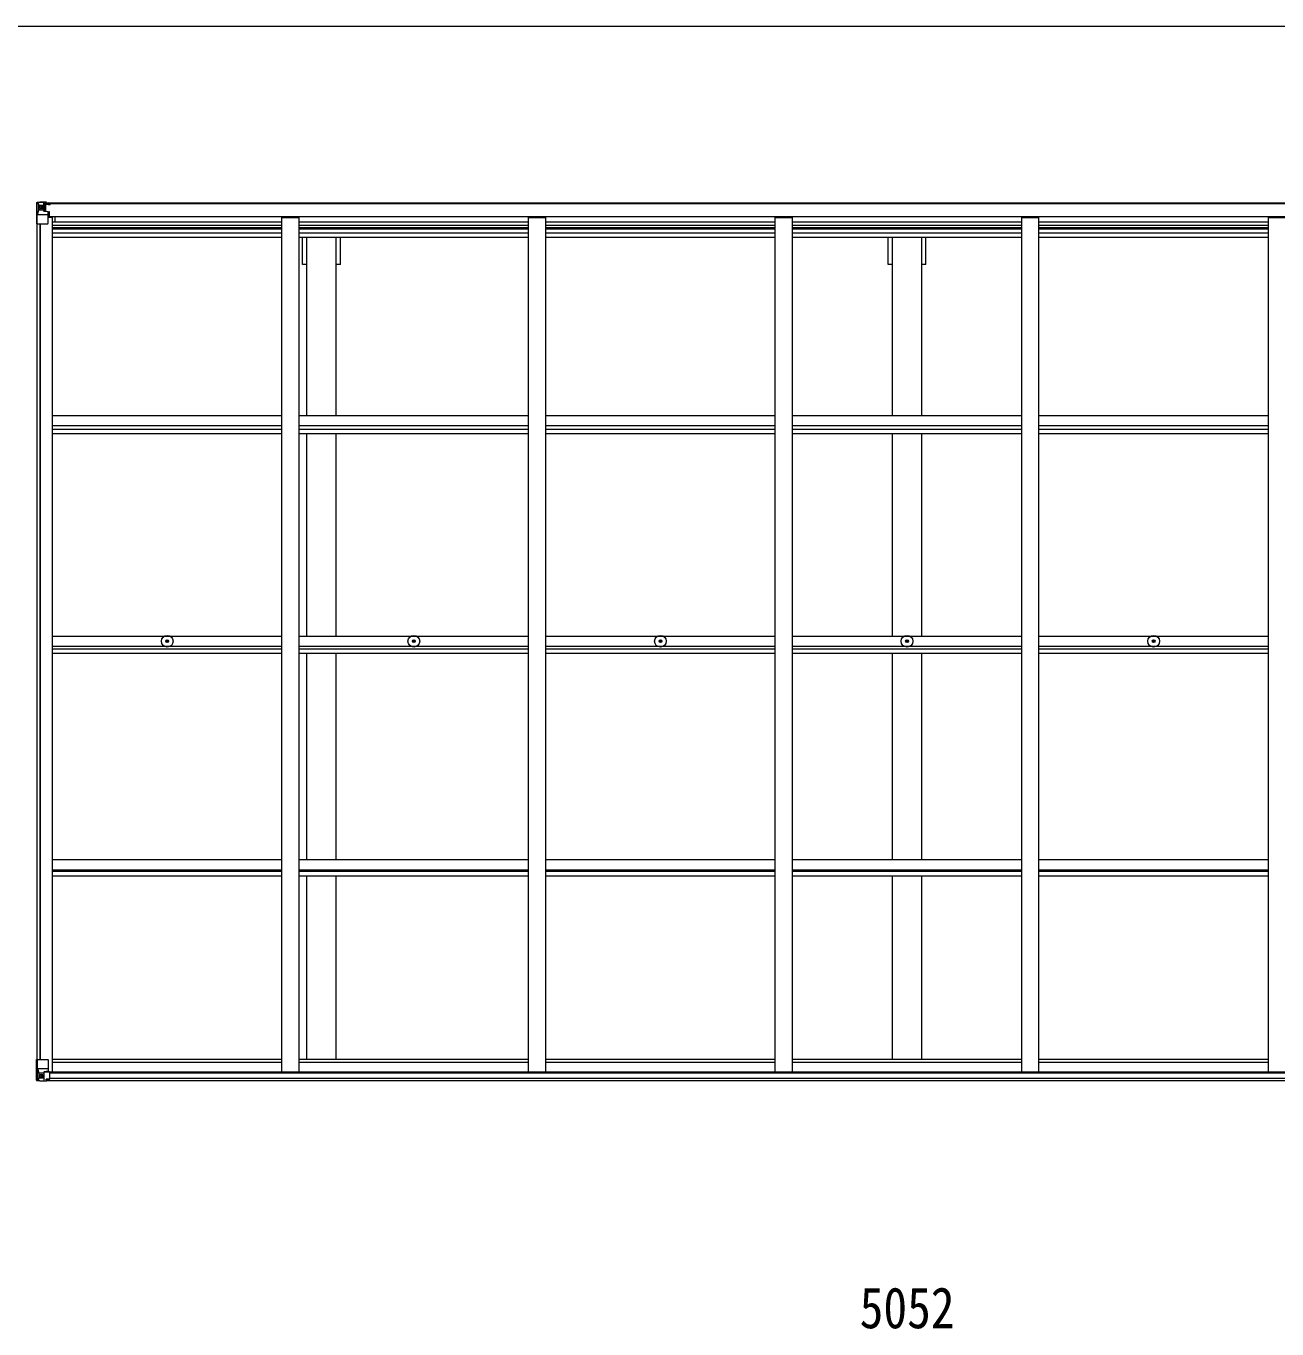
# Model space of a CAD drawing. Units: millimetres at full size, sheet at 1:25; details may follow other scales. Extents: x -6988 to 7066, y -4877 to 4823.
# Drawn here: x -8 to 3624, y 1042 to 4823 of the extents above; entities that cross this region are included whole.
import ezdxf
from ezdxf.enums import TextEntityAlignment as Align

# ---------------------------------------------------------------- set-up
doc = ezdxf.new("R2010")
doc.units = ezdxf.units.MM
doc.header["$LTSCALE"] = 25
for name, color, linetype, lineweight in [('0-1_本体', 4, 'Continuous', 9), ('0-2_部品', 7, 'Continuous', 9), ('0-A_寸法', 6, 'Continuous', 9), ('F-0_240', 7, 'Continuous', 9)]:
    doc.layers.add(name, color=color, linetype=linetype, lineweight=lineweight)
doc.styles.add('ＭＳ ゴシック', font='')
doc.styles.get('ＭＳ ゴシック').set_extended_font_data('MS Gothic')

msp = doc.modelspace()

# ---------------------------------------------------------------- linework, layer by layer
at = {"layer": '0-1_本体'}
for p, q in [((45.63, 4309.92), (5054.63, 4309.92)), ((45.63, 4307.86), (5054.63, 4307.86)), ((24.13, 1824.06), (24.13, 4248.93)), ((33.13, 1824.06), (33.13, 4248.93)), ((33.83, 1824.06), (33.83, 4248.93)), ((56.13, 4268.01), (69.13, 4268.01)), ((69.13, 1787.71), (69.13, 4268.01)), ((69.13, 4254.59), (735.13, 4254.59)), ((69.13, 4245.22), (735.13, 4245.22)), ((69.13, 4238.15), (735.13, 4238.15)), ((76.63, 4269.66), (5023.63, 4269.66)), ((76.63, 4254.59), (76.63, 4269.66)), ((735.13, 4267.59), (785.13, 4267.59)), ((735.13, 1787.71), (735.13, 4267.59)), ((785.13, 1787.71), (785.13, 4267.59)), ((785.13, 4254.59), (1451.13, 4254.59)), ((785.13, 4245.22), (1451.13, 4245.22)), ((785.13, 4238.15), (1451.13, 4238.15)), ((1451.13, 4267.59), (1501.13, 4267.59)), ((1451.13, 1787.71), (1451.13, 4267.59)), ((1501.13, 1787.71), (1501.13, 4267.59)), ((1501.13, 4254.59), (2167.13, 4254.59)), ((1501.13, 4245.22), (2167.13, 4245.22)), ((1501.13, 4238.15), (2167.13, 4238.15)), ((2167.13, 4267.59), (2217.13, 4267.59)), ((2167.13, 1787.71), (2167.13, 4267.59)), ((2217.13, 1787.71), (2217.13, 4267.59)), ((2217.13, 4254.59), (2883.13, 4254.59)), ((2217.13, 4245.22), (2883.13, 4245.22)), ((2217.13, 4238.15), (2883.13, 4238.15)), ((2883.13, 4267.59), (2933.13, 4267.59)), ((2883.13, 1787.71), (2883.13, 4267.59)), ((2933.13, 1787.71), (2933.13, 4267.59)), ((2933.13, 4254.59), (3599.13, 4254.59)), ((2933.13, 4245.22), (3599.13, 4245.22)), ((2933.13, 4238.15), (3599.13, 4238.15)), ((3599.13, 4267.59), (3649.13, 4267.59)), ((3599.13, 1787.71), (3599.13, 4267.59)), ((69.13, 4234.36), (735.13, 4234.36)), ((69.13, 4223.02), (735.13, 4223.02)), ((69.13, 4210.19), (735.13, 4210.19)), ((785.13, 4234.36), (1451.13, 4234.36)), ((785.13, 4223.02), (1451.13, 4223.02)), ((785.13, 4210.19), (1451.13, 4210.19)), ((807.63, 3692.19), (807.63, 4210.19)), ((892.63, 3692.19), (892.63, 4210.19)), ((905.13, 4131.2), (905.13, 4210.19)), ((1501.13, 4234.36), (2167.13, 4234.36)), ((1501.13, 4223.02), (2167.13, 4223.02)), ((1501.13, 4210.19), (2167.13, 4210.19)), ((2217.13, 4234.36), (2883.13, 4234.36)), ((2217.13, 4223.02), (2883.13, 4223.02)), ((2217.13, 4210.19), (2883.13, 4210.19)), ((2507.63, 3692.19), (2507.63, 4210.19)), ((2592.63, 3692.19), (2592.63, 4210.19)), ((2605.13, 4131.2), (2605.13, 4210.19)), ((2933.13, 4234.36), (3599.13, 4234.36)), ((2933.13, 4223.02), (3599.13, 4223.02)), ((2933.13, 4210.19), (3599.13, 4210.19)), ((905.13, 4131.2), (892.63, 4131.2)), ((2605.13, 4131.2), (2592.63, 4131.2)), ((69.13, 3692.19), (735.13, 3692.19)), ((785.13, 3692.19), (1451.13, 3692.19)), ((1501.13, 3692.19), (2167.13, 3692.19)), ((2217.13, 3692.19), (2883.13, 3692.19)), ((2933.13, 3692.19), (3599.13, 3692.19)), ((69.13, 3663.22), (735.13, 3663.22)), ((69.13, 3653.11), (735.13, 3653.11)), ((69.13, 3640.25), (735.13, 3640.25)), ((785.13, 3663.22), (1451.13, 3663.22)), ((785.13, 3653.11), (1451.13, 3653.11)), ((785.13, 3640.25), (1451.13, 3640.25)), ((807.63, 3052.28), (807.63, 3640.25)), ((892.63, 3052.28), (892.63, 3640.25)), ((1501.13, 3663.22), (2167.13, 3663.22)), ((1501.13, 3653.11), (2167.13, 3653.11)), ((1501.13, 3640.25), (2167.13, 3640.25)), ((2217.13, 3663.22), (2883.13, 3663.22)), ((2217.13, 3653.11), (2883.13, 3653.11)), ((2217.13, 3640.25), (2883.13, 3640.25)), ((2507.63, 3052.28), (2507.63, 3640.25)), ((2592.63, 3052.28), (2592.63, 3640.25)), ((2933.13, 3663.22), (3599.13, 3663.22)), ((2933.13, 3653.11), (3599.13, 3653.11)), ((2933.13, 3640.25), (3599.13, 3640.25)), ((69.13, 3052.28), (735.13, 3052.28)), ((785.13, 3052.28), (1451.13, 3052.28)), ((1501.13, 3052.28), (2167.13, 3052.28)), ((2217.13, 3052.28), (2883.13, 3052.28)), ((2933.13, 3052.28), (3599.13, 3052.28)), ((69.13, 3022.84), (735.13, 3022.84)), ((69.13, 3015.73), (735.13, 3015.73)), ((69.13, 3002.75), (735.13, 3002.75)), ((785.13, 3022.84), (1451.13, 3022.84)), ((785.13, 3015.73), (1451.13, 3015.73)), ((785.13, 3002.75), (1451.13, 3002.75)), ((807.63, 2403.67), (807.63, 3002.75)), ((892.63, 2403.67), (892.63, 3002.75)), ((1501.13, 3022.84), (2167.13, 3022.84)), ((1501.13, 3015.73), (2167.13, 3015.73)), ((1501.13, 3002.75), (2167.13, 3002.75)), ((2217.13, 3022.84), (2883.13, 3022.84)), ((2217.13, 3015.73), (2883.13, 3015.73)), ((2217.13, 3002.75), (2883.13, 3002.75)), ((2507.63, 2403.67), (2507.63, 3002.75)), ((2592.63, 2403.67), (2592.63, 3002.75)), ((2933.13, 3022.84), (3599.13, 3022.84)), ((2933.13, 3015.73), (3599.13, 3015.73)), ((2933.13, 3002.75), (3599.13, 3002.75)), ((69.13, 2403.67), (735.13, 2403.67)), ((785.13, 2403.67), (1451.13, 2403.67)), ((1501.13, 2403.67), (2167.13, 2403.67)), ((2217.13, 2403.67), (2883.13, 2403.67)), ((2933.13, 2403.67), (3599.13, 2403.67)), ((69.13, 2373.88), (735.13, 2373.88)), ((69.13, 2370.01), (735.13, 2370.01)), ((69.13, 2356.98), (735.13, 2356.98)), ((785.13, 2373.88), (1451.13, 2373.88)), ((785.13, 2370.01), (1451.13, 2370.01)), ((785.13, 2356.98), (1451.13, 2356.98)), ((807.63, 1824.95), (807.63, 2356.98)), ((892.63, 1824.95), (892.63, 2356.98)), ((1501.13, 2373.88), (2167.13, 2373.88)), ((1501.13, 2370.01), (2167.13, 2370.01)), ((1501.13, 2356.98), (2167.13, 2356.98)), ((2217.13, 2373.88), (2883.13, 2373.88)), ((2217.13, 2370.01), (2883.13, 2370.01)), ((2217.13, 2356.98), (2883.13, 2356.98)), ((2507.63, 1824.95), (2507.63, 2356.98)), ((2592.63, 1824.95), (2592.63, 2356.98)), ((2933.13, 2373.88), (3599.13, 2373.88)), ((2933.13, 2370.01), (3599.13, 2370.01)), ((2933.13, 2356.98), (3599.13, 2356.98)), ((69.13, 1824.95), (735.13, 1824.95)), ((69.13, 1815.82), (735.13, 1815.82)), ((785.13, 1824.95), (1451.13, 1824.95)), ((785.13, 1815.82), (1451.13, 1815.82)), ((1501.13, 1824.95), (2167.13, 1824.95)), ((1501.13, 1815.82), (2167.13, 1815.82)), ((2217.13, 1824.95), (2883.13, 1824.95)), ((2217.13, 1815.82), (2883.13, 1815.82)), ((2933.13, 1824.95), (3599.13, 1824.95)), ((2933.13, 1815.82), (3599.13, 1815.82)), ((60.09, 1787.71), (5040.17, 1787.71)), ((60.63, 1785.35), (5039.63, 1785.35)), ((50.63, 1762.26), (5049.63, 1762.26)), ((60.63, 1769.7), (5039.63, 1769.7))]:
    msp.add_line(p, q, dxfattribs=at)
for points in [[(807.63, 4131.2), (795.13, 4131.2), (795.13, 4210.19)], [(2507.63, 4131.2), (2495.13, 4131.2), (2495.13, 4210.19)]]:
    msp.add_lwpolyline(points, dxfattribs=at)
at = {"layer": '0-2_部品'}
for p, q in [((23.07, 4310.87), (23.07, 4310.87)), ((23.07, 4310.82), (23.07, 4310.86)), ((32.04, 4311.25), (24.12, 4310.78)), ((44.13, 4312.04), (32.13, 4311.26)), ((50.63, 4312.55), (44.13, 4312.16)), ((44.13, 4286.06), (44.13, 4312.16)), ((44.13, 4311.27), (50.63, 4311.67)), ((50.63, 4310.74), (45.63, 4310.66)), ((50.63, 4311.67), (50.63, 4312.55)), ((50.63, 4311.15), (50.63, 4311.67)), ((50.63, 4311.15), (50.63, 4310.74)), ((50.63, 4310.74), (50.63, 4309.92)), ((22.13, 4309.87), (22.13, 4309.83)), ((24.98, 4309.81), (24.97, 4309.74)), ((24.97, 4249.16), (24.97, 4309.74)), ((25.52, 4276.04), (29.66, 4288.12)), ((25.52, 4276.04), (32.13, 4275.82)), ((28.94, 4306.37), (26.21, 4310.03)), ((29.8, 4302.86), (32.13, 4302.92)), ((29.8, 4289.39), (29.8, 4302.86)), ((32.13, 4289.35), (29.8, 4289.39)), ((32.13, 4302.91), (44.13, 4302.91)), ((32.13, 4289.36), (44.13, 4289.36)), ((32.13, 4289.35), (32.13, 4289.36)), ((32.13, 4275.82), (56.13, 4275.82)), ((37.61, 4295.72), (37.61, 4294.76)), ((43.13, 4302.91), (44.13, 4302.91)), ((45.63, 4306.45), (44.13, 4306.45)), ((45.63, 4302.91), (44.13, 4302.91)), ((45.63, 4289.36), (44.13, 4289.36)), ((44.96, 4285.8), (55.3, 4284.15)), ((44.96, 4285.17), (44.96, 4285.8)), ((55.3, 4283.51), (44.96, 4285.17)), ((46.13, 4306.09), (45.63, 4306.09)), ((49.63, 4301.16), (45.63, 4301.16)), ((49.63, 4292.95), (45.63, 4292.95)), ((45.74, 4304.79), (49.63, 4304.79)), ((46.13, 4307.12), (46.13, 4305.16)), ((54.13, 4307.12), (46.13, 4307.12)), ((54.13, 4307.09), (46.13, 4307.09)), ((56.13, 4305.25), (46.13, 4305.16)), ((46.13, 4305), (46.13, 4305.16)), ((46.13, 4305.16), (46.13, 4305.16)), ((49.63, 4285.05), (49.63, 4305.02)), ((55.3, 4284.15), (55.3, 4283.51)), ((55.58, 4284.07), (59.63, 4284.03)), ((55.63, 4310.36), (55.63, 4309.92)), ((55.93, 4310.36), (55.63, 4310.36)), ((55.93, 4310.36), (57.62, 4309.92)), ((56.13, 4306.86), (61.13, 4306.86)), ((56.13, 4305.25), (56.13, 4306.86)), ((56.13, 4250.16), (56.13, 4283.25)), ((60.63, 4284.02), (59.63, 4284.03)), ((59.63, 4282.3), (60.63, 4282.31)), ((60.63, 4268.84), (60.63, 4284.02)), ((61.13, 4307.86), (61.13, 4306.86)), ((61.13, 4306.86), (62.13, 4306.86)), ((62.13, 4306.86), (62.13, 4307.86)), ((62.13, 4306.86), (62.13, 4305.29)), ((62.13, 4305.17), (62.13, 4305.29)), ((24.97, 4249.16), (55.13, 4249.16)), ((60.63, 4272.16), (56.13, 4272.16)), ((76.63, 4268.84), (56.13, 4268.84)), ((399.89, 3038.07), (400.99, 3038.09)), ((399.89, 3037.07), (400.99, 3037.05)), ((400.99, 3038.09), (401.51, 3038.19)), ((400.99, 3037.05), (401.51, 3036.95)), ((401.61, 3038.71), (401.51, 3038.19)), ((401.61, 3036.43), (401.51, 3036.95)), ((401.63, 3039.81), (401.61, 3038.71)), ((401.63, 3035.32), (401.61, 3036.43)), ((402.63, 3039.81), (402.65, 3038.71)), ((402.63, 3035.32), (402.65, 3036.43)), ((402.65, 3038.71), (402.75, 3038.19)), ((402.65, 3036.43), (402.75, 3036.95)), ((403.27, 3038.09), (402.75, 3038.19)), ((403.27, 3037.05), (402.75, 3036.95)), ((404.38, 3038.07), (403.27, 3038.09)), ((404.38, 3037.07), (403.27, 3037.05)), ((1115.89, 3038.07), (1116.99, 3038.09)), ((1115.89, 3037.07), (1116.99, 3037.05)), ((1116.99, 3038.09), (1117.51, 3038.19)), ((1116.99, 3037.05), (1117.51, 3036.95)), ((1117.61, 3038.71), (1117.51, 3038.19)), ((1117.61, 3036.43), (1117.51, 3036.95)), ((1117.63, 3039.81), (1117.61, 3038.71)), ((1117.63, 3035.32), (1117.61, 3036.43)), ((1118.63, 3039.81), (1118.65, 3038.71)), ((1118.63, 3035.32), (1118.65, 3036.43)), ((1118.65, 3038.71), (1118.75, 3038.19)), ((1118.65, 3036.43), (1118.75, 3036.95)), ((1119.27, 3038.09), (1118.75, 3038.19)), ((1119.27, 3037.05), (1118.75, 3036.95)), ((1120.38, 3038.07), (1119.27, 3038.09)), ((1120.38, 3037.07), (1119.27, 3037.05)), ((1831.89, 3038.07), (1832.99, 3038.09)), ((1831.89, 3037.07), (1832.99, 3037.05)), ((1832.99, 3038.09), (1833.51, 3038.19)), ((1832.99, 3037.05), (1833.51, 3036.95)), ((1833.61, 3038.71), (1833.51, 3038.19)), ((1833.61, 3036.43), (1833.51, 3036.95)), ((1833.63, 3039.81), (1833.61, 3038.71)), ((1833.63, 3035.32), (1833.61, 3036.43)), ((1834.63, 3039.81), (1834.65, 3038.71)), ((1834.63, 3035.32), (1834.65, 3036.43)), ((1834.65, 3038.71), (1834.75, 3038.19)), ((1834.65, 3036.43), (1834.75, 3036.95)), ((1835.27, 3038.09), (1834.75, 3038.19)), ((1835.27, 3037.05), (1834.75, 3036.95)), ((1836.38, 3038.07), (1835.27, 3038.09)), ((1836.38, 3037.07), (1835.27, 3037.05)), ((2547.89, 3038.07), (2548.99, 3038.09)), ((2547.89, 3037.07), (2548.99, 3037.05)), ((2548.99, 3038.09), (2549.51, 3038.19)), ((2548.99, 3037.05), (2549.51, 3036.95)), ((2549.61, 3038.71), (2549.51, 3038.19)), ((2549.61, 3036.43), (2549.51, 3036.95)), ((2549.63, 3039.81), (2549.61, 3038.71)), ((2549.63, 3035.32), (2549.61, 3036.43)), ((2550.63, 3039.81), (2550.65, 3038.71)), ((2550.63, 3035.32), (2550.65, 3036.43)), ((2550.65, 3038.71), (2550.75, 3038.19)), ((2550.65, 3036.43), (2550.75, 3036.95)), ((2551.27, 3038.09), (2550.75, 3038.19)), ((2551.27, 3037.05), (2550.75, 3036.95)), ((2552.38, 3038.07), (2551.27, 3038.09)), ((2552.38, 3037.07), (2551.27, 3037.05)), ((3263.89, 3038.07), (3264.99, 3038.09)), ((3263.89, 3037.07), (3264.99, 3037.05)), ((3264.99, 3038.09), (3265.51, 3038.19)), ((3264.99, 3037.05), (3265.51, 3036.95)), ((3265.61, 3038.71), (3265.51, 3038.19)), ((3265.61, 3036.43), (3265.51, 3036.95)), ((3265.63, 3039.81), (3265.61, 3038.71)), ((3265.63, 3035.32), (3265.61, 3036.43)), ((3266.63, 3039.81), (3266.65, 3038.71)), ((3266.63, 3035.32), (3266.65, 3036.43)), ((3266.65, 3038.71), (3266.75, 3038.19)), ((3266.65, 3036.43), (3266.75, 3036.95)), ((3267.27, 3038.09), (3266.75, 3038.19)), ((3267.27, 3037.05), (3266.75, 3036.95)), ((3268.38, 3038.07), (3267.27, 3038.09)), ((3268.38, 3037.07), (3267.27, 3037.05)), ((22.13, 1824.06), (55.13, 1824.06)), ((22.13, 1763.35), (22.13, 1824.06)), ((24.97, 1824.06), (24.97, 1763.47)), ((56.13, 1823.06), (56.13, 1789.96)), ((25.52, 1797.18), (32.13, 1797.39)), ((25.52, 1797.18), (29.66, 1785.09)), ((32.13, 1783.86), (29.8, 1783.83)), ((29.8, 1783.83), (29.8, 1770.36)), ((32.13, 1797.39), (56.13, 1797.39)), ((32.13, 1783.86), (32.13, 1783.86)), ((44.13, 1783.86), (32.13, 1783.86)), ((36.65, 1777.5), (36.65, 1778.46)), ((44.13, 1787.85), (50.63, 1787.85)), ((44.13, 1787.85), (44.13, 1761.06)), ((55.31, 1789.7), (44.96, 1788.05)), ((44.96, 1788.05), (44.96, 1787.85)), ((47.65, 1787.85), (55.31, 1789.07)), ((50.63, 1787.85), (59.63, 1787.81)), ((55.31, 1789.07), (55.31, 1789.7)), ((60.63, 1786.9), (60.63, 1766.75)), ((23.07, 1762.39), (23.07, 1762.35)), ((32.04, 1761.96), (24.12, 1762.43)), ((24.98, 1763.41), (24.97, 1763.47)), ((28.94, 1766.85), (26.21, 1763.18)), ((29.8, 1770.36), (32.13, 1770.3)), ((32.13, 1770.3), (44.13, 1770.3)), ((44.13, 1761.17), (32.13, 1761.96)), ((50.63, 1760.66), (50.63, 1766.61)), ((59.63, 1766.03), (50.63, 1765.98))]:
    msp.add_line(p, q, dxfattribs=at)
for points in [[(23.07, 4310.87), (32.13, 4311.42), (44.13, 4312.16)], [(50.63, 4311.15), (45.63, 4311.15), (45.63, 4285.69)], [(22.13, 4309.83), (22.13, 4249.16), (24.97, 4249.16)], [(35.69, 4296.68), (34.73, 4296.68), (34.73, 4297.64), (35.69, 4297.64)], [(36.65, 4298.6), (36.65, 4299.56), (37.61, 4299.56), (37.61, 4298.6)], [(37.61, 4294.76), (36.65, 4294.76), (36.65, 4295.72)], [(38.57, 4297.64), (39.53, 4297.64), (39.53, 4296.68), (38.57, 4296.68)], [(46.13, 4306.09), (54.13, 4306.09), (54.13, 4307.86)], [(61.13, 4305.13), (46.13, 4305), (46.13, 4305)], [(56.13, 4305.25), (56.13, 4305.24), (62.13, 4305.29)], [(59.63, 4284.03), (59.63, 4282.3), (56.13, 4282.28)], [(36.65, 1778.46), (37.61, 1778.46), (37.61, 1777.5)], [(23.07, 1762.35), (32.13, 1761.79), (50.63, 1760.66)], [(35.69, 1775.58), (34.73, 1775.58), (34.73, 1776.54), (35.69, 1776.54)], [(37.61, 1774.62), (37.61, 1773.66), (36.65, 1773.66), (36.65, 1774.62)], [(38.57, 1776.54), (39.53, 1776.54), (39.53, 1775.58), (38.57, 1775.58)], [(60.63, 1766.75), (60.62, 1766.64), (50.63, 1766.61)]]:
    msp.add_lwpolyline(points, dxfattribs=at)
for centre, radius in [((37.13, 4297.16), 5.3), ((402.13, 3037.57), 17), ((402.13, 3037.57), 4), ((1118.13, 3037.57), 17), ((1118.13, 3037.57), 4), ((1834.13, 3037.57), 17), ((1834.13, 3037.57), 4), ((2550.13, 3037.57), 17), ((2550.13, 3037.57), 4), ((3266.13, 3037.57), 17), ((3266.13, 3037.57), 4), ((37.13, 1776.06), 5.3)]:
    msp.add_circle(centre, radius, dxfattribs=at)
for centre, radius, start, end in [((23.13, 4309.87), 1, 93.50017, 180.00079), ((23.13, 4309.86), 0.999, 93.4424, 179.95083), ((23.13, 4309.83), 0.999, 93.4424, 179.95083), ((24.28, 4323.47), 12.7, 269.24466, 275.10311), ((26.26, 4309.86), 1.28, 131.17831, 182.45895), ((35.69, 4298.6), 0.96, 270, 0), ((35.69, 4295.72), 0.96, 0, 90), ((38.57, 4298.6), 0.96, 180, 270), ((38.57, 4295.72), 0.96, 90, 180), ((45.07, 4286.73), 0.937, 182.32209, 263.26766), ((45.07, 4286.1), 0.937, 182.32209, 263.26766), ((46.13, 4307.62), 0.5, 179.99802, 269.99691), ((46.13, 4307.59), 0.5, 180.00109, 270.00109), ((46.13, 4304.66), 0.5, 90.52895, 180.04464), ((46.14, 4304.48), 0.513, 91.88028, 181.04707), ((55.2, 4283.22), 0.937, 2.32209, 83.26766), ((55.2, 4282.58), 0.937, 2.32209, 83.26766), ((61.27, 4312.82), 7.69, 268.96999, 276.43426), ((55.13, 4250.16), 1, 270, 0), ((402.13, 3037.57), 2.3, 167.44414, 192.55586), ((402.13, 3037.57), 2.3, 77.44414, 102.55586), ((402.13, 3037.57), 2.3, 257.44414, 282.55586), ((402.13, 3037.57), 2.3, 347.44414, 12.55586), ((1118.13, 3037.57), 2.3, 167.44414, 192.55586), ((1118.13, 3037.57), 2.3, 77.44414, 102.55586), ((1118.13, 3037.57), 2.3, 257.44414, 282.55586), ((1118.13, 3037.57), 2.3, 347.44414, 12.55586), ((1834.13, 3037.57), 2.3, 167.44414, 192.55586), ((1834.13, 3037.57), 2.3, 77.44414, 102.55586), ((1834.13, 3037.57), 2.3, 257.44414, 282.55586), ((1834.13, 3037.57), 2.3, 347.44414, 12.55586), ((2550.13, 3037.57), 2.3, 167.44414, 192.55586), ((2550.13, 3037.57), 2.3, 77.44414, 102.55586), ((2550.13, 3037.57), 2.3, 257.44414, 282.55586), ((2550.13, 3037.57), 2.3, 347.44414, 12.55586), ((3266.13, 3037.57), 2.3, 167.44414, 192.55586), ((3266.13, 3037.57), 2.3, 77.44414, 102.55586), ((3266.13, 3037.57), 2.3, 257.44414, 282.55586), ((3266.13, 3037.57), 2.3, 347.44414, 12.55586), ((55.13, 1823.06), 1, 0, 90), ((35.69, 1777.5), 0.96, 270, 0), ((38.57, 1777.5), 0.96, 180, 270), ((45.07, 1787.12), 0.937, 96.73234, 129.06602), ((55.2, 1790.63), 0.937, 276.73234, 357.67791), ((55.2, 1790), 0.937, 276.73234, 357.67791), ((23.13, 1763.39), 0.999, 180.04917, 266.5576), ((23.13, 1763.35), 0.999, 180.04917, 266.5576), ((23.13, 1763.34), 1, 179.99921, 266.49983), ((24.28, 1749.74), 12.7, 84.89689, 90.75534), ((26.26, 1763.35), 1.28, 177.54105, 228.82169), ((35.69, 1774.62), 0.96, 0, 90), ((38.57, 1774.62), 0.96, 90, 180)]:
    msp.add_arc(centre, radius, start, end, dxfattribs=at)
for centre, major_axis, ratio, start_param, end_param in [((224.07, 4323.18), (201, 12.36), 0.060933, 3.1373463, 3.1378449), ((25.07, 4310.95), (2, 0.12), 0.060933, 3.1378449, 4.2119296), ((25.26, 4307.85), (-0.02, 3), 0.466854, 5.5234897, 6.1575023), ((26.24, 4278.38), (0.85, 2.32), 0.403757, 2.3087461, 3.2744049), ((26.93, 4302.78), (0.03, 5), 0.573921, 4.7320603, 5.5159136), ((28.39, 4289.41), (0, 3), 0.468246, 4.2703918, 4.7058971), ((-49.62, 4302.91), (81.75, 0), 0.061163, 0, 0.0007725), ((26.24, 1794.83), (0.85, -2.32), 0.403757, 3.0087805, 3.9744392), ((28.39, 1783.81), (0, -3), 0.468246, 1.5772882, 2.0127935), ((59.63, 1786.91), (1, -0.021), 0.906239, 0.0187047, 1.589501), ((25.07, 1762.27), (2, -0.12), 0.060933, 2.0712557, 3.1453404), ((224.07, 1750.04), (201, -12.36), 0.060933, 3.1453404, 3.145839), ((25.26, 1765.37), (-0.02, -3), 0.466854, 0.125683, 0.7596956), ((26.93, 1770.44), (0.03, -5), 0.573921, 0.7672717, 1.551125), ((-49.62, 1770.3), (81.75, 0), 0.061163, 6.2824128, 6.2831853), ((59.63, 1766.74), (1, 0.012), 0.707053, 4.7036637, 6.124411)]:
    msp.add_ellipse(centre, major_axis=major_axis, ratio=ratio, start_param=start_param, end_param=end_param, dxfattribs=at)
at = {"layer": 'F-0_240', "color": 5}
msp.add_line((-6987.88, 4822.79), (6712.12, 4822.79), dxfattribs=at)

# ---------------------------------------------------------------- texts
at = {"layer": '0-A_寸法', "color": 7, "style": 'ＭＳ ゴシック', "width": 0.85}
msp.add_text('5052', height=119.1, dxfattribs=at).set_placement((2412.63, 1007.89), align=Align.BOTTOM_LEFT)

doc.saveas('drawing.dxf')
